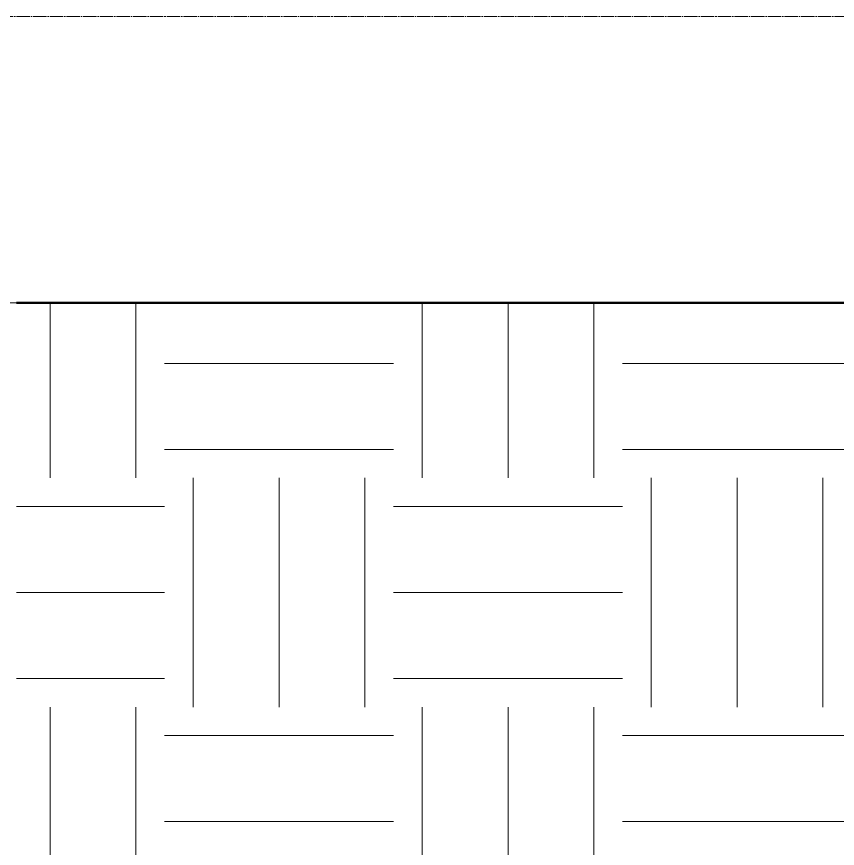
# Model space of a CAD drawing. Header units: inches. Extents: x -4168 to 1833, y -300 to 637.
# Drawn here: x -1092.3 to -1006.3, y -87.2 to 0 of the extents above; entities that cross this region are included whole.
import ezdxf

# ---------------------------------------------------------------- set-up
doc = ezdxf.new("R2010")
doc.units = ezdxf.units.IN
doc.header["$MEASUREMENT"] = 0
doc.linetypes.add('Aligning Line 1_8_', pattern=[0.25, 0.125, -0.125])
doc.linetypes.add('Grid Line 1_2_', pattern=[0.875, 0.5, -0.125, 0.125, -0.125])
for name, color, linetype, lineweight in [('0-5', 170, 'Continuous', 5), ('A-FLOR-LEVL-1', 51, 'Grid Line 1_2_', 9), ('C-TOPO', 7, 'Continuous', 9), ('C-TOPO-1', 55, 'Continuous', 9), ('C-TOPO-2', 7, 'Continuous', 50), ('G-ANNO-SYMB', 111, 'Aligning Line 1_8_', 9)]:
    doc.layers.add(name, color=color, linetype=linetype, lineweight=lineweight)
pattern_1 = [(0, (-10964.796, 146.633), (24, 24), [24, -24]), (0, (-10964.796, 155.633), (24, 24), [24, -24]), (0, (-10964.796, 164.633), (24, 24), [24, -24]), (90, (-10961.796, 167.633), (-24, 24), [24, -24]), (90, (-10952.796, 167.633), (-24, 24), [24, -24]), (90, (-10943.796, 167.633), (-24, 24), [24, -24])]

# ---------------------------------------------------------------- blocks, each defined once
blk = doc.blocks.new('CTR  - Topography_rvt-2-BUILDING SECTION - EAST_WEST AT RAMP - LOOKING SOUTH')
at = {"layer": 'C-TOPO'}
h = blk.add_hatch(dxfattribs=at)
h.set_pattern_fill('FP_27', color=256, style=0, pattern_type=2)
h.set_pattern_definition(pattern_1)
h.paths.add_polyline_path([(-12338.403, -206.536), (-12326.589, -206.536), (-12326.589, -30), (-12375.069, -30), (-12375.069, -206.536), (-12348.673, -206.536)], flags=0)
h = blk.add_hatch(dxfattribs=at)
h.set_pattern_fill('FP_27', color=256, style=0, pattern_type=2)
h.set_pattern_definition(pattern_1)
h.paths.add_polyline_path([(-12326.589, -206.536), (-12266.589, -206.536), (-12266.589, -30), (-12326.589, -30), (-12326.589, -114.84)], flags=0)
at = {"layer": 'C-TOPO-1'}
for p, q in [((-12392.061, -30), (-12375.069, -30)), ((-12373.809, -30), (-12375.069, -30)), ((-12373.809, -30), (-12353.24, -30)), ((-12353.24, -30), (-12348.674, -30)), ((-12348.674, -30), (-12326.59, -30)), ((-12317.067, -30), (-12326.59, -30)), ((-12317.067, -30), (-12266.589, -30))]:
    blk.add_line(p, q, dxfattribs=at)
at = {"layer": 'C-TOPO-2'}
for p, q in [((-12375.069, -30), (-12373.809, -30)), ((-12373.809, -30), (-12353.24, -30)), ((-12353.24, -30), (-12348.673, -30)), ((-12348.673, -30), (-12326.589, -30)), ((-12326.589, -30), (-12317.067, -30)), ((-12317.067, -30), (-12266.589, -30))]:
    blk.add_line(p, q, dxfattribs=at)

msp = doc.modelspace()

# ---------------------------------------------------------------- linework, layer by layer
at = {"layer": 'A-FLOR-LEVL-1'}
msp.add_line((-1101.901, 0), (1674.0755, 0), dxfattribs=at)
at = {"layer": 'G-ANNO-SYMB'}
msp.add_line((1576.5784, 0), (-1178.9656, 0), dxfattribs=at)

# ---------------------------------------------------------------- block references
at = {"layer": '0-5'}
msp.add_blockref('CTR  - Topography_rvt-2-BUILDING SECTION - EAST_WEST AT RAMP - LOOKING SOUTH', (11282.793, 0), dxfattribs=at)

doc.saveas('drawing.dxf')
